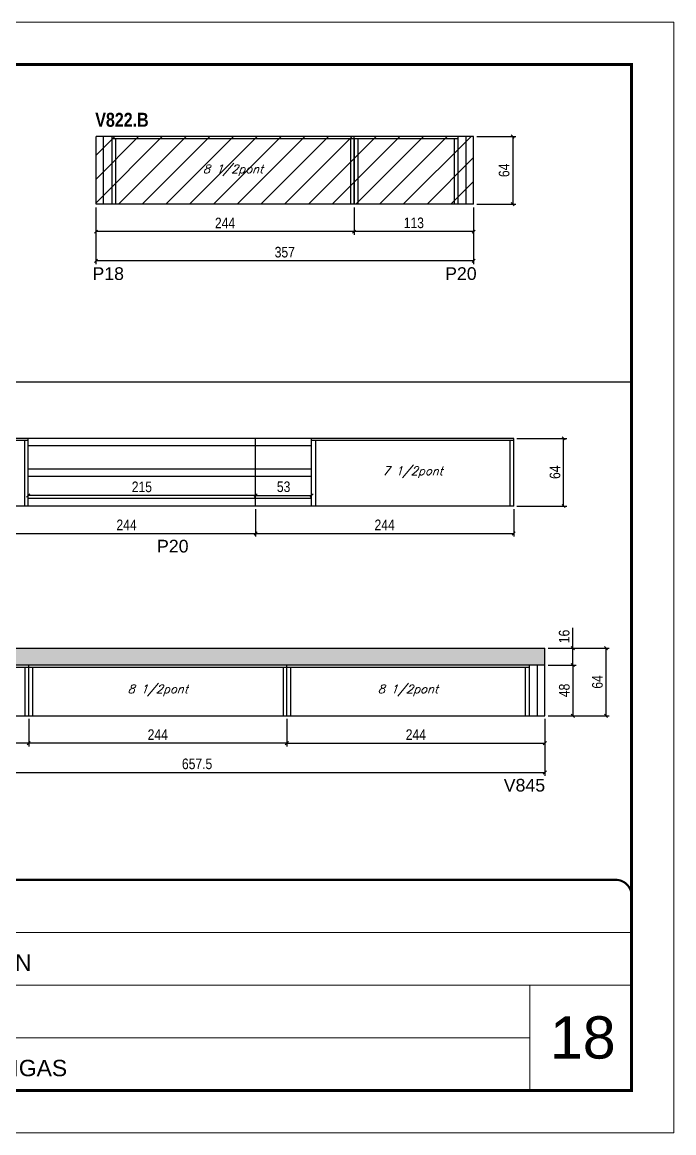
# Model space of a CAD drawing. Extents: x 3309 to 9590, y -2522 to 14608.
# Drawn here: x 5777 to 6393, y 8964 to 10014 of the extents above; entities that cross this region are included whole.
import ezdxf

# ---------------------------------------------------------------- set-up
doc = ezdxf.new("R2010")
doc.units = 0
doc.linetypes.add('CONTINUO', pattern=[0])
doc.linetypes.add('DASHED', pattern=[0.75, 0.5, -0.25])
for name, color, linetype in [('5', 5, 'Continuous'), ('COTA', 241, 'Continuous'), ('NOMENCLATURA', 7, 'Continuous'), ('Painéis', 200, 'Continuous'), ('SARR_2.2x7', 40, 'Continuous'), ('SARR_3.5x7', 81, 'Continuous'), ('texto', 7, 'Continuous')]:
    doc.layers.add(name, color=color, linetype=linetype)
for name, color, linetype, lineweight in [('CARIMBO', 255, 'Continuous', 9), ('Folhas', 255, 'Continuous', 9), ('Hachura', 251, 'Continuous', 9), ('SARRAFO DE PRESSAO', 251, 'DASHED', 9)]:
    doc.layers.add(name, color=color, linetype=linetype, lineweight=lineweight)
doc.styles.add('ARIAL', font='arial.ttf')
doc.styles.add('COTA TECNICA', font='techl___.ttf', dxfattribs={"height": 10})
doc.styles.add('Romans', font='romans.shx')
doc.styles.get("Standard").update_dxf_attribs({"font": 'arial.ttf'})
doc.styles.add('TECNICA', font='techb___.ttf', dxfattribs={"height": 10})
doc.dimstyles.new('PAINEL', dxfattribs={"dimtxt": 10, "dimasz": 3, "dimexe": 3, "dimexo": 3, "dimgap": 3, "dimtad": 1, "dimdec": 1, "dimzin": 12, "dimdsep": 46, "dimtxsty": 'COTA TECNICA', "dimblk1": 'OBLIQUE', "dimblk2": 'OBLIQUE', "dimsah": 1, "dimcen": 0.9, "dimclrd": 4, "dimclre": 4, "dimclrt": 240, "dimadec": 1, "dimazin": 3, "dimtfac": 1, "dimtdec": 1, "dimtmove": 0, "dimatfit": 3, "dimfxl": 1, "dimtolj": 1, "dimtzin": 12, "dimarcsym": 0})

# ---------------------------------------------------------------- blocks, each defined once
blk = doc.blocks.new('9999999999')
at = {"color": 30, "linetype": 'CONTINUO'}
for p, q in [((98564.6, 34379.6), (99584, 34379.6)), ((98564.6, 34329.8), (99488, 34329.8)), ((99584, 34329.8), (99488, 34329.8)), ((99488, 34329.8), (99488, 34230.2)), ((98564.6, 34280), (99488, 34280))]:
    blk.add_line(p, q, dxfattribs=at)
at = {"color": 30, "linetype": 'CONTINUO', "const_width": 2}
blk.add_lwpolyline([(99584, 34230.2), (99584, 34414.4, 0.414214), (99569, 34429.4), (98229, 34429.4, 0.414214), (98214, 34414.4), (98214, 34245.2, 0.414214), (98229, 34230.2), (99584, 34230.2)], format="xyb", dxfattribs=at)
at = {"layer": 'Folhas'}
blk.add_lwpolyline([(98139, 34190.2), (99624, 34190.2), (99624, 35240.2), (98139, 35240.2)], close=True, dxfattribs=at)
at = {"layer": 'Folhas', "color": 30, "const_width": 3}
blk.add_lwpolyline([(98214, 34230.2), (99584, 34230.2), (99584, 35200.2), (98214, 35200.2)], close=True, dxfattribs=at)
at = {"color": 7, "linetype": 'Continuous', "ltscale": 5, "style": 'ARIAL'}
for s, p in [('LEAF LOEFGREN', (98837.7, 34343.3)), ('LATERAIS DE VIGAS', (98837.7, 34243.7))]:
    blk.add_text(s, height=15.483, dxfattribs=at).set_placement(p)
blk = doc.blocks.new('_Oblique')
at = {"color": 0, "linetype": 'ByBlock', "lineweight": -2}
blk.add_line((-0.5, -0.5), (0.5, 0.5), dxfattribs=at)
blk = doc.blocks.new('*D1941')
at = {"layer": 'COTA', "color": 4, "linetype": 'ByBlock', "lineweight": -2, "transparency": 16777216}
for p, q in [((6090.6, 9838.5), (6090.6, 9812.6)), ((6203.6, 9838.5), (6203.6, 9812.6)), ((6203.6, 9815.6), (6090.6, 9815.6))]:
    blk.add_line(p, q, dxfattribs=at)
at = {"layer": 'Defpoints', "color": 0, "linetype": 'ByBlock', "transparency": 16777216}
for p in [(6090.6, 9841.5), (6203.6, 9841.5), (6090.6, 9815.6)]:
    blk.add_point(p, dxfattribs=at)
at = {"layer": 'COTA', "color": 4, "linetype": 'ByBlock', "lineweight": -2, "transparency": 16777216, "xscale": 3, "yscale": 3, "zscale": 3, "rotation": 180}
blk.add_blockref('_Oblique', (6090.6, 9815.6), dxfattribs=at)
at = {"layer": 'COTA', "color": 4, "linetype": 'ByBlock', "lineweight": -2, "transparency": 16777216, "xscale": 3, "yscale": 3, "zscale": 3}
blk.add_blockref('_Oblique', (6203.6, 9815.6), dxfattribs=at)
at = {"layer": 'COTA', "color": 240, "linetype": 'ByBlock', "transparency": 16777216, "insert": (6147.1, 9823.8), "char_height": 10, "attachment_point": 5, "style": 'COTA TECNICA'}
blk.add_mtext('\\A1;113', dxfattribs=at)
blk = doc.blocks.new('*D1942')
at = {"layer": 'COTA', "color": 4, "linetype": 'ByBlock', "lineweight": -2, "transparency": 16777216}
for p, q in [((5846.6, 9838.5), (5846.6, 9812.6)), ((6090.6, 9838.5), (6090.6, 9812.6)), ((6090.6, 9815.6), (5846.6, 9815.6))]:
    blk.add_line(p, q, dxfattribs=at)
at = {"layer": 'Defpoints', "color": 0, "linetype": 'ByBlock', "transparency": 16777216}
for p in [(5846.6, 9841.5), (6090.6, 9841.5), (5846.6, 9815.6)]:
    blk.add_point(p, dxfattribs=at)
at = {"layer": 'COTA', "color": 4, "linetype": 'ByBlock', "lineweight": -2, "transparency": 16777216, "xscale": 3, "yscale": 3, "zscale": 3, "rotation": 180}
blk.add_blockref('_Oblique', (5846.6, 9815.6), dxfattribs=at)
at = {"layer": 'COTA', "color": 4, "linetype": 'ByBlock', "lineweight": -2, "transparency": 16777216, "xscale": 3, "yscale": 3, "zscale": 3}
blk.add_blockref('_Oblique', (6090.6, 9815.6), dxfattribs=at)
at = {"layer": 'COTA', "color": 240, "linetype": 'ByBlock', "transparency": 16777216, "insert": (5968.6, 9823.7), "char_height": 10, "attachment_point": 5, "style": 'COTA TECNICA'}
blk.add_mtext('\\A1;244', dxfattribs=at)
blk = doc.blocks.new('*D1945')
at = {"layer": 'COTA', "color": 4, "linetype": 'ByBlock', "lineweight": -2, "transparency": 16777216}
for p, q in [((5846.6, 9838.5), (5846.6, 9784.9)), ((6203.6, 9838.5), (6203.6, 9784.9)), ((6203.6, 9787.9), (5846.6, 9787.9))]:
    blk.add_line(p, q, dxfattribs=at)
at = {"layer": 'Defpoints', "color": 0, "linetype": 'ByBlock', "transparency": 16777216}
for p in [(5846.6, 9841.5), (6203.6, 9841.5), (5846.6, 9787.9)]:
    blk.add_point(p, dxfattribs=at)
at = {"layer": 'COTA', "color": 4, "linetype": 'ByBlock', "lineweight": -2, "transparency": 16777216, "xscale": 3, "yscale": 3, "zscale": 3, "rotation": 180}
blk.add_blockref('_Oblique', (5846.6, 9787.9), dxfattribs=at)
at = {"layer": 'COTA', "color": 4, "linetype": 'ByBlock', "lineweight": -2, "transparency": 16777216, "xscale": 3, "yscale": 3, "zscale": 3}
blk.add_blockref('_Oblique', (6203.6, 9787.9), dxfattribs=at)
at = {"layer": 'COTA', "color": 240, "linetype": 'ByBlock', "transparency": 16777216, "insert": (6025.1, 9796.1), "char_height": 10, "attachment_point": 5, "style": 'COTA TECNICA'}
blk.add_mtext('\\A1;357', dxfattribs=at)
blk = doc.blocks.new('*D1946')
at = {"layer": 'COTA', "color": 4, "lineweight": -2, "transparency": 16777216}
for p, q in [((6206.6, 9905.5), (6243.6, 9905.5)), ((6240.6, 9905.5), (6240.6, 9841.5)), ((6206.6, 9841.5), (6243.6, 9841.5))]:
    blk.add_line(p, q, dxfattribs=at)
at = {"layer": 'Defpoints', "color": 0, "transparency": 16777216}
for p in [(6203.6, 9905.5, 0), (6203.6, 9841.5, 0), (6240.6, 9841.5)]:
    blk.add_point(p, dxfattribs=at)
at = {"layer": 'COTA', "color": 4, "lineweight": -2, "transparency": 16777216, "xscale": 3, "yscale": 3, "zscale": 3}
for p, rotation in [((6240.6, 9905.5), 90), ((6240.6, 9841.5), 270)]:
    blk.add_blockref('_Oblique', p, dxfattribs=dict(at, rotation=rotation))
at = {"layer": 'COTA', "color": 240, "transparency": 16777216, "insert": (6232.5, 9873.5), "char_height": 10, "attachment_point": 5, "rotation": 90, "style": 'COTA TECNICA'}
blk.add_mtext('\\A1;64', dxfattribs=at)
blk = doc.blocks.new('*D1951')
at = {"layer": 'COTA', "color": 4, "lineweight": -2, "transparency": 16777216}
for p, q in [((5753.5, 9553.1), (5753.5, 9527.2)), ((5997.5, 9553.1), (5997.5, 9527.2)), ((5753.5, 9530.2), (5997.5, 9530.2))]:
    blk.add_line(p, q, dxfattribs=at)
at = {"layer": 'Defpoints', "color": 0, "transparency": 16777216}
for p in [(5753.5, 9556.1), (5997.5, 9556.1), (5997.5, 9530.2)]:
    blk.add_point(p, dxfattribs=at)
at = {"layer": 'COTA', "color": 4, "lineweight": -2, "transparency": 16777216, "xscale": 3, "yscale": 3, "zscale": 3, "rotation": 180}
blk.add_blockref('_Oblique', (5753.5, 9530.2), dxfattribs=at)
at = {"layer": 'COTA', "color": 4, "lineweight": -2, "transparency": 16777216, "xscale": 3, "yscale": 3, "zscale": 3}
blk.add_blockref('_Oblique', (5997.5, 9530.2), dxfattribs=at)
at = {"layer": 'COTA', "color": 240, "transparency": 16777216, "insert": (5875.5, 9538.3), "char_height": 10, "attachment_point": 5, "style": 'COTA TECNICA'}
blk.add_mtext('\\A1;244', dxfattribs=at)
blk = doc.blocks.new('*D1952')
at = {"layer": 'COTA', "color": 4, "lineweight": -2, "transparency": 16777216}
for p, q in [((6244.5, 9620.1), (6291.7, 9620.1)), ((6288.7, 9556.1), (6288.7, 9620.1)), ((6244.5, 9556.1), (6291.7, 9556.1))]:
    blk.add_line(p, q, dxfattribs=at)
at = {"layer": 'Defpoints', "color": 0, "transparency": 16777216}
for p in [(6241.5, 9620.1), (6288.7, 9620.1), (6241.5, 9556.1)]:
    blk.add_point(p, dxfattribs=at)
at = {"layer": 'COTA', "color": 4, "lineweight": -2, "transparency": 16777216, "xscale": 3, "yscale": 3, "zscale": 3}
for p, rotation in [((6288.7, 9620.1), 90), ((6288.7, 9556.1), 270)]:
    blk.add_blockref('_Oblique', p, dxfattribs=dict(at, rotation=rotation))
at = {"layer": 'COTA', "color": 240, "transparency": 16777216, "insert": (6280.6, 9588.1), "char_height": 10, "attachment_point": 5, "rotation": 90, "style": 'COTA TECNICA'}
blk.add_mtext('\\A1;64', dxfattribs=at)
blk = doc.blocks.new('*D1954')
at = {"layer": 'COTA', "color": 4, "lineweight": -2, "transparency": 16777216}
for p, q in [((5997.5, 9553.1), (5997.5, 9527.2)), ((6241.5, 9553.1), (6241.5, 9527.2)), ((5997.5, 9530.2), (6241.5, 9530.2))]:
    blk.add_line(p, q, dxfattribs=at)
at = {"layer": 'Defpoints', "color": 0, "transparency": 16777216}
for p in [(5997.5, 9556.1), (6241.5, 9556.1), (6241.5, 9530.2)]:
    blk.add_point(p, dxfattribs=at)
at = {"layer": 'COTA', "color": 4, "lineweight": -2, "transparency": 16777216, "xscale": 3, "yscale": 3, "zscale": 3, "rotation": 180}
blk.add_blockref('_Oblique', (5997.5, 9530.2), dxfattribs=at)
at = {"layer": 'COTA', "color": 4, "lineweight": -2, "transparency": 16777216, "xscale": 3, "yscale": 3, "zscale": 3}
blk.add_blockref('_Oblique', (6241.5, 9530.2), dxfattribs=at)
at = {"layer": 'COTA', "color": 240, "transparency": 16777216, "insert": (6119.5, 9538.3), "char_height": 10, "attachment_point": 5, "style": 'COTA TECNICA'}
blk.add_mtext('\\A1;244', dxfattribs=at)
blk = doc.blocks.new('*D1955')
at = {"layer": 'COTA', "color": 4, "lineweight": -2, "transparency": 16777216}
for p, q in [((5782.5, 9566.1), (5782.5, 9569.1)), ((5997.5, 9566.1), (5782.5, 9566.1)), ((5997.5, 9566.1), (5997.5, 9569.1))]:
    blk.add_line(p, q, dxfattribs=at)
at = {"layer": 'Defpoints', "color": 0, "transparency": 16777216}
for p in [(5782.5, 9566.1), (5782.5, 9563.1), (5997.5, 9563.1)]:
    blk.add_point(p, dxfattribs=at)
at = {"layer": 'COTA', "color": 4, "lineweight": -2, "transparency": 16777216, "xscale": 3, "yscale": 3, "zscale": 3, "rotation": 180}
blk.add_blockref('_Oblique', (5782.5, 9566.1), dxfattribs=at)
at = {"layer": 'COTA', "color": 4, "lineweight": -2, "transparency": 16777216, "xscale": 3, "yscale": 3, "zscale": 3}
blk.add_blockref('_Oblique', (5997.5, 9566.1), dxfattribs=at)
at = {"layer": 'COTA', "color": 240, "transparency": 16777216, "insert": (5890, 9574.2), "char_height": 10, "attachment_point": 5, "style": 'COTA TECNICA'}
blk.add_mtext('\\A1;215', dxfattribs=at)
blk = doc.blocks.new('*D1956')
at = {"layer": 'COTA', "color": 4, "lineweight": -2, "transparency": 16777216}
for p, q in [((5997.5, 9566.1), (5997.5, 9569.1)), ((5997.5, 9566.1), (6050.5, 9566.1)), ((6050.5, 9566.1), (6050.5, 9569.1))]:
    blk.add_line(p, q, dxfattribs=at)
at = {"layer": 'Defpoints', "color": 0, "transparency": 16777216}
for p in [(6050.5, 9566.1), (5997.5, 9563.1), (6050.5, 9563.1)]:
    blk.add_point(p, dxfattribs=at)
at = {"layer": 'COTA', "color": 4, "lineweight": -2, "transparency": 16777216, "xscale": 3, "yscale": 3, "zscale": 3, "rotation": 180}
blk.add_blockref('_Oblique', (5997.5, 9566.1), dxfattribs=at)
at = {"layer": 'COTA', "color": 4, "lineweight": -2, "transparency": 16777216, "xscale": 3, "yscale": 3, "zscale": 3}
blk.add_blockref('_Oblique', (6050.5, 9566.1), dxfattribs=at)
at = {"layer": 'COTA', "color": 240, "transparency": 16777216, "insert": (6024, 9574.3), "char_height": 10, "attachment_point": 5, "style": 'COTA TECNICA'}
blk.add_mtext('\\A1;53', dxfattribs=at)
blk = doc.blocks.new('*D1963')
at = {"layer": 'COTA', "color": 4, "linetype": 'ByBlock', "lineweight": -2, "transparency": 16777216}
for p, q in [((6027, 9354.8), (6027, 9328.9)), ((6271, 9354.8), (6271, 9328.9)), ((6027, 9331.9), (6271, 9331.9))]:
    blk.add_line(p, q, dxfattribs=at)
at = {"layer": 'Defpoints', "color": 0, "linetype": 'ByBlock', "transparency": 16777216}
for p in [(6027, 9357.8), (6271, 9357.8), (6271, 9331.9)]:
    blk.add_point(p, dxfattribs=at)
at = {"layer": 'COTA', "color": 4, "linetype": 'ByBlock', "lineweight": -2, "transparency": 16777216, "xscale": 3, "yscale": 3, "zscale": 3, "rotation": 180}
blk.add_blockref('_Oblique', (6027, 9331.9), dxfattribs=at)
at = {"layer": 'COTA', "color": 4, "linetype": 'ByBlock', "lineweight": -2, "transparency": 16777216, "xscale": 3, "yscale": 3, "zscale": 3}
blk.add_blockref('_Oblique', (6271, 9331.9), dxfattribs=at)
at = {"layer": 'COTA', "color": 240, "linetype": 'ByBlock', "transparency": 16777216, "insert": (6149, 9340), "char_height": 10, "attachment_point": 5, "style": 'COTA TECNICA'}
blk.add_mtext('\\A1;244', dxfattribs=at)
blk = doc.blocks.new('*D1968')
at = {"layer": 'COTA', "color": 4, "linetype": 'ByBlock', "lineweight": -2, "transparency": 16777216}
for p, q in [((5613.5, 9354.8), (5613.5, 9301.2)), ((6271, 9354.8), (6271, 9301.2)), ((5613.5, 9304.2), (6271, 9304.2))]:
    blk.add_line(p, q, dxfattribs=at)
at = {"layer": 'Defpoints', "color": 0, "linetype": 'ByBlock', "transparency": 16777216}
for p in [(5613.5, 9357.8), (6271, 9357.8), (6271, 9304.2)]:
    blk.add_point(p, dxfattribs=at)
at = {"layer": 'COTA', "color": 4, "linetype": 'ByBlock', "lineweight": -2, "transparency": 16777216, "xscale": 3, "yscale": 3, "zscale": 3, "rotation": 180}
blk.add_blockref('_Oblique', (5613.5, 9304.2), dxfattribs=at)
at = {"layer": 'COTA', "color": 4, "linetype": 'ByBlock', "lineweight": -2, "transparency": 16777216, "xscale": 3, "yscale": 3, "zscale": 3}
blk.add_blockref('_Oblique', (6271, 9304.2), dxfattribs=at)
at = {"layer": 'COTA', "color": 240, "linetype": 'ByBlock', "transparency": 16777216, "insert": (5942.2, 9312.3), "char_height": 10, "attachment_point": 5, "style": 'COTA TECNICA'}
blk.add_mtext('\\A1;657.5', dxfattribs=at)
blk = doc.blocks.new('*D1964')
at = {"layer": 'COTA', "color": 4, "lineweight": -2, "transparency": 16777216}
for p, q in [((5783, 9354.8), (5783, 9328.9)), ((6027, 9354.8), (6027, 9328.9)), ((6027, 9331.9), (5783, 9331.9))]:
    blk.add_line(p, q, dxfattribs=at)
at = {"layer": 'Defpoints', "color": 0, "transparency": 16777216}
for p in [(5783, 9357.8, 0), (6027, 9357.8, 0), (5783, 9331.9)]:
    blk.add_point(p, dxfattribs=at)
at = {"layer": 'COTA', "color": 4, "lineweight": -2, "transparency": 16777216, "xscale": 3, "yscale": 3, "zscale": 3, "rotation": 180}
blk.add_blockref('_Oblique', (5783, 9331.9), dxfattribs=at)
at = {"layer": 'COTA', "color": 4, "lineweight": -2, "transparency": 16777216, "xscale": 3, "yscale": 3, "zscale": 3}
blk.add_blockref('_Oblique', (6027, 9331.9), dxfattribs=at)
at = {"layer": 'COTA', "color": 240, "transparency": 16777216, "insert": (5905, 9340), "char_height": 10, "attachment_point": 5, "style": 'COTA TECNICA'}
blk.add_mtext('\\A1;244', dxfattribs=at)
blk = doc.blocks.new('*D1969')
at = {"layer": 'COTA', "color": 4, "lineweight": -2, "transparency": 16777216}
for p, q in [((5613.5, 9354.8), (5613.5, 9328.9)), ((5783, 9354.8), (5783, 9328.9)), ((5783, 9331.9), (5613.5, 9331.9))]:
    blk.add_line(p, q, dxfattribs=at)
at = {"layer": 'Defpoints', "color": 0, "transparency": 16777216}
for p in [(5613.5, 9357.8, 0), (5783, 9357.8, 0), (5613.5, 9331.9)]:
    blk.add_point(p, dxfattribs=at)
at = {"layer": 'COTA', "color": 4, "lineweight": -2, "transparency": 16777216, "xscale": 3, "yscale": 3, "zscale": 3, "rotation": 180}
blk.add_blockref('_Oblique', (5613.5, 9331.9), dxfattribs=at)
at = {"layer": 'COTA', "color": 4, "lineweight": -2, "transparency": 16777216, "xscale": 3, "yscale": 3, "zscale": 3}
blk.add_blockref('_Oblique', (5783, 9331.9), dxfattribs=at)
at = {"layer": 'COTA', "color": 240, "transparency": 16777216, "insert": (5698.2, 9340.1), "char_height": 10, "attachment_point": 5, "style": 'COTA TECNICA'}
blk.add_mtext('\\A1;169.5', dxfattribs=at)
blk = doc.blocks.new('*D1965')
at = {"layer": 'COTA', "color": 4, "lineweight": -2, "transparency": 16777216}
for p, q in [((6274, 9405.8), (6300.5, 9405.8)), ((6297.5, 9405.8), (6297.5, 9357.8)), ((6274, 9357.8), (6300.5, 9357.8))]:
    blk.add_line(p, q, dxfattribs=at)
at = {"layer": 'Defpoints', "color": 0, "transparency": 16777216}
for p in [(6271, 9405.8, 0), (6271, 9357.8, 0), (6297.5, 9357.8)]:
    blk.add_point(p, dxfattribs=at)
at = {"layer": 'COTA', "color": 4, "lineweight": -2, "transparency": 16777216, "xscale": 3, "yscale": 3, "zscale": 3}
for p, rotation in [((6297.5, 9405.8), 90), ((6297.5, 9357.8), 270)]:
    blk.add_blockref('_Oblique', p, dxfattribs=dict(at, rotation=rotation))
at = {"layer": 'COTA', "color": 240, "transparency": 16777216, "insert": (6289.4, 9381.8), "char_height": 10, "attachment_point": 5, "rotation": 90, "style": 'COTA TECNICA'}
blk.add_mtext('\\A1;48', dxfattribs=at)
blk = doc.blocks.new('*D1966')
at = {"layer": 'COTA', "color": 4, "lineweight": -2, "transparency": 16777216}
for p, q in [((6297.5, 9421.8), (6297.5, 9440.9)), ((6274, 9421.8), (6300.5, 9421.8)), ((6297.5, 9405.8), (6297.5, 9421.8)), ((6274, 9405.8), (6300.5, 9405.8))]:
    blk.add_line(p, q, dxfattribs=at)
at = {"layer": 'Defpoints', "color": 0, "transparency": 16777216}
for p in [(6271, 9421.8, 0), (6297.5, 9421.8), (6271, 9405.8, 0)]:
    blk.add_point(p, dxfattribs=at)
at = {"layer": 'COTA', "color": 4, "lineweight": -2, "transparency": 16777216, "xscale": 3, "yscale": 3, "zscale": 3}
for p, rotation in [((6297.5, 9421.8), 90), ((6297.5, 9405.8), 270)]:
    blk.add_blockref('_Oblique', p, dxfattribs=dict(at, rotation=rotation))
at = {"layer": 'COTA', "color": 240, "transparency": 16777216, "insert": (6289.3, 9432.8), "char_height": 10, "attachment_point": 5, "rotation": 90, "style": 'COTA TECNICA'}
blk.add_mtext('\\A1;16', dxfattribs=at)
blk = doc.blocks.new('*D1967')
at = {"layer": 'COTA', "color": 4, "lineweight": -2, "transparency": 16777216}
for p, q in [((6274, 9421.8), (6331.8, 9421.8)), ((6328.8, 9357.8), (6328.8, 9421.8)), ((6274, 9357.8), (6331.8, 9357.8))]:
    blk.add_line(p, q, dxfattribs=at)
at = {"layer": 'Defpoints', "color": 0, "transparency": 16777216}
for p in [(6271, 9421.8, 0), (6328.8, 9421.8), (6271, 9357.8, 0)]:
    blk.add_point(p, dxfattribs=at)
at = {"layer": 'COTA', "color": 4, "lineweight": -2, "transparency": 16777216, "xscale": 3, "yscale": 3, "zscale": 3}
for p, rotation in [((6328.8, 9421.8), 90), ((6328.8, 9357.8), 270)]:
    blk.add_blockref('_Oblique', p, dxfattribs=dict(at, rotation=rotation))
at = {"layer": 'COTA', "color": 240, "transparency": 16777216, "insert": (6320.7, 9389.8), "char_height": 10, "attachment_point": 5, "rotation": 90, "style": 'COTA TECNICA'}
blk.add_mtext('\\A1;64', dxfattribs=at)

msp = doc.modelspace()

# ---------------------------------------------------------------- hatches: boundary and pattern name
at = {"layer": 'COTA'}
h = msp.add_hatch(dxfattribs=at)
h.set_pattern_fill('AR-CONC', color=256, scale=0.03)
h.set_pattern_definition([(50, (-1579.5, -325.191), (5.46554, -0.4781726), [0.5715, -6.2865]), (355, (-1579.5, -325.191), (-1.0573026, 5.7317054), [0.4572, -5.0292175]), (100.451445, (-1579.0445, -325.2306), (4.4082374, 5.2535326), [0.4857003, -5.3427073]), (46.1842, (-1579.5, -323.667), (8.1323712, -1.26127), [0.85725, -9.42975]), (96.63556, (-1578.822, -323.772), (7.122124, 7.4227837), [0.7285507, -8.014068]), (351.18415, (-1579.5, -323.667), (7.122124, 7.422784), [0.685799, -7.543792]), (21, (-1578.738, -324.048), (4.5484317, -3.067956), [0.5715, -6.2865]), (326, (-1578.738, -324.048), (1.8540609, 5.525639), [0.4572, -5.0292]), (71.451445, (-1578.359, -324.3034), (6.4024926, 2.457683), [0.4857003, -5.3426981]), (37.5, (-1579.5, -325.1908), (0.0926581, 2.53665117), [0, -4.96824, 0, -5.1054, 0, -5.04825]), (7.5, (-1579.5, -325.1908), (2.0045899, 3.00541724), [0, -2.91084, 0, -4.85394, 0, -1.92405]), (327.5, (-1581.1993, -325.1908), (4.06771786, -0.17186232), [0, -1.905, 0, -5.9436, 0, -7.8867]), (317.5, (-1581.9613, -325.1908), (4.4438754, 0.7627947), [0, -2.4765, 0, -3.94716, 0, -5.6007])])
h.paths.add_polyline_path([(5613.49, 9405.84), (6270.99, 9405.84), (6270.99, 9421.84), (5265.49, 9421.84), (5265.49, 9405.84), (5583.49, 9405.84), (5583.49, 9357.84), (5613.49, 9357.84)])
at = {"layer": 'Hachura', "linetype": 'ByBlock'}
h = msp.add_hatch(dxfattribs=at)
h.set_pattern_fill('ANSI31', color=256, scale=5)
h.paths.add_polyline_path([(6090.64, 9905.52), (5846.64, 9905.52), (5846.64, 9841.52), (6090.64, 9841.52)])
h.paths.add_polyline_path([(6203.64, 9841.52), (6203.64, 9905.52), (6090.64, 9905.52), (6090.64, 9841.52)])

# ---------------------------------------------------------------- linework, layer by layer
at = {"layer": 'COTA'}
for p, q in [((4982.87, 9673.44), (6352.87, 9673.44)), ((5265.49, 9421.84, 0), (6270.99, 9421.84, 0)), ((6270.99, 9405.84, 0), (6270.99, 9421.84, 0))]:
    msp.add_line(p, q, dxfattribs=at)
at = {"layer": 'Painéis', "linetype": 'ByBlock'}
for p, q in [((6203.64, 9905.52, 0), (5846.64, 9905.52, 0)), ((5846.64, 9841.52, 0), (5846.64, 9905.52, 0)), ((6090.64, 9841.52, 0), (6090.64, 9905.52, 0)), ((6203.64, 9841.52, 0), (6203.64, 9905.52, 0)), ((6203.64, 9841.52, 0), (5846.64, 9841.52, 0)), ((6241.49, 9620.13), (5265.49, 9620.13)), ((5997.49, 9556.13), (5997.49, 9620.13)), ((6241.49, 9556.13), (6241.49, 9620.13)), ((6241.49, 9556.13), (5265.49, 9556.13)), ((5613.49, 9405.84, 0), (6270.99, 9405.84, 0)), ((5782.99, 9357.84, 0), (5782.99, 9405.84, 0)), ((6026.99, 9357.84, 0), (6026.99, 9405.84, 0)), ((6270.99, 9357.84, 0), (6270.99, 9405.84, 0)), ((5613.49, 9357.84, 0), (6270.99, 9357.84, 0))]:
    msp.add_line(p, q, dxfattribs=at)
at = {"layer": 'SARR_2.2x7', "linetype": 'Continuous'}
for p, q in [((5853.64, 9841.52, 0), (5853.64, 9905.52, 0)), ((6090.64, 9903.32, 0), (5861.64, 9903.32, 0)), ((6188.64, 9903.32, 0), (6090.64, 9903.32, 0)), ((6196.64, 9841.52, 0), (6196.64, 9905.52, 0)), ((5782.49, 9617.93), (5753.49, 9617.93)), ((5997.49, 9613.13), (5782.49, 9613.13)), ((6050.49, 9613.13), (5997.49, 9613.13)), ((6241.49, 9617.93), (6050.49, 9617.93)), ((5997.49, 9591.1), (5782.49, 9591.1)), ((6050.49, 9591.1), (5997.49, 9591.1)), ((5997.49, 9584.1), (5782.49, 9584.1)), ((6050.49, 9584.1), (5997.49, 9584.1)), ((5997.49, 9563.13), (5782.49, 9563.13)), ((6050.49, 9563.13), (5997.49, 9563.13)), ((5628.49, 9403.64, 0), (5782.99, 9403.64, 0)), ((5782.99, 9403.64, 0), (6026.99, 9403.64, 0)), ((6026.99, 9403.64, 0), (6255.99, 9403.64, 0)), ((6263.99, 9357.84, 0), (6263.99, 9405.84, 0))]:
    msp.add_line(p, q, dxfattribs=at)
at = {"layer": 'SARR_3.5x7'}
for p, q in [((5861.64, 9905.52, 0), (5861.64, 9841.52, 0)), ((5865.14, 9903.32, 0), (5865.14, 9841.52, 0)), ((6087.14, 9903.32, 0), (6087.14, 9841.52, 0)), ((6090.64, 9903.32, 0), (6090.64, 9841.52, 0)), ((6094.14, 9903.32, 0), (6094.14, 9841.52, 0)), ((6185.14, 9903.32, 0), (6185.14, 9841.52, 0)), ((6188.64, 9905.52, 0), (6188.64, 9841.52, 0)), ((5782.49, 9556.13), (5782.49, 9620.13)), ((6050.49, 9556.13), (6050.49, 9620.13)), ((5778.99, 9617.93), (5778.99, 9556.13)), ((6053.99, 9617.93), (6053.99, 9556.13)), ((6237.99, 9617.93), (6237.99, 9556.13)), ((5779.49, 9403.64, 0), (5779.49, 9357.84, 0)), ((5786.49, 9403.64, 0), (5786.49, 9357.84, 0)), ((6023.49, 9403.64, 0), (6023.49, 9357.84, 0)), ((6030.49, 9403.64, 0), (6030.49, 9357.84, 0)), ((6252.49, 9403.64, 0), (6252.49, 9357.84, 0)), ((6255.99, 9405.84, 0), (6255.99, 9357.84, 0))]:
    msp.add_line(p, q, dxfattribs=at)

# ---------------------------------------------------------------- block references
at = {"layer": 'SARRAFO DE PRESSAO', "color": 6, "linetype": 'ByBlock'}
msp.add_blockref('9999999999', (-93231.11, -25226.65), dxfattribs=at)

# ---------------------------------------------------------------- texts
at = {"layer": '5', "linetype": 'Continuous'}
for s, rotation, p in [('P18', 359.99996, (5843.23, 9769.88, 0)), ('P20', 0.00004, (6176.66, 9769.88, 0)), ('P20', 0.00004, (5904.29, 9512.2)), ('V845', 359.99996, (6232.09, 9286.2, 0))]:
    msp.add_text(s, height=12, rotation=rotation, dxfattribs=at).set_placement(p)
at = {"layer": 'CARIMBO', "style": 'ARIAL'}
msp.add_text('18', height=40, dxfattribs=at).set_placement((6275.73, 9033.7))
at = {"layer": 'NOMENCLATURA', "style": 'TECNICA'}
msp.add_text('V822.B', height=13.2, dxfattribs=at).set_placement((5845.92, 9914.7, 0))
at = {"layer": 'texto', "color": 2, "char_height": 8, "attachment_point": 5, "style": 'Romans'}
for s, insert in [('{\\Q19;\\C256;8 1/2pont}', (5976.14, 9873.52, 0)), ('{\\Q19;\\C256;7 1/2pont}', (6145.99, 9588.13)), ('{\\Q19;\\C256;8 1/2pont}', (5904.99, 9381.84, 0)), ('{\\Q19;\\C256;8 1/2pont}', (6141.49, 9381.84, 0))]:
    msp.add_mtext(s, dxfattribs=dict(at, insert=insert))

# ---------------------------------------------------------------- dimensions: what is measured, and where the dimension line sits
at = {"layer": 'COTA'}
for base, p1, p2, angle, picture, middle in [((6240.63, 9841.52, 0), (6203.64, 9905.52, 0), (6203.64, 9841.52, 0), 90, '*D1946', (6232.53, 9873.52, 0)), ((6288.67, 9620.13), (6241.49, 9556.13), (6241.49, 9620.13), 90, '*D1952', (6280.57, 9588.13)), ((6297.45, 9421.84, 0), (6270.99, 9405.84, 0), (6270.99, 9421.84, 0), 90, '*D1966', (6289.35, 9432.84, 0)), ((6328.8, 9421.84, 0), (6270.99, 9357.84, 0), (6270.99, 9421.84, 0), 90, '*D1967', (6320.7, 9389.84, 0)), ((6297.45, 9357.84, 0), (6270.99, 9405.84, 0), (6270.99, 9357.84, 0), 90, '*D1965', (6289.36, 9381.84, 0)), ((5613.49, 9331.92, 0), (5782.99, 9357.84, 0), (5613.49, 9357.84, 0), 180, '*D1969', (5698.24, 9340.06, 0)), ((5782.99, 9331.92, 0), (6026.99, 9357.84, 0), (5782.99, 9357.84, 0), 180, '*D1964', (5904.99, 9339.99, 0))]:
    dim = msp.add_linear_dim(base=base, p1=p1, p2=p2, angle=angle, dimstyle='PAINEL', dxfattribs=at)
    dim.commit()
    dim.dimension.update_dxf_attribs({"geometry": picture, "text_midpoint": middle})
at = {"layer": 'COTA', "linetype": 'ByBlock'}
dim = msp.add_linear_dim(base=(5846.64, 9815.6, 0), p1=(6090.64, 9841.52, 0), p2=(5846.64, 9841.52, 0), angle=180, dimstyle='PAINEL', override={"dimtmove": 1}, dxfattribs=at)
dim.commit()
dim.dimension.update_dxf_attribs({"geometry": '*D1942', "text_midpoint": (5968.64, 9823.67, 0)})
for base, p2, picture, middle in [((5846.64, 9787.89, 0), (5846.64, 9841.52, 0), '*D1945', (6025.14, 9796.11, 0)), ((6090.64, 9815.6, 0), (6090.64, 9841.52, 0), '*D1941', (6147.14, 9823.82, 0))]:
    dim = msp.add_linear_dim(base=base, p1=(6203.64, 9841.52, 0), p2=p2, angle=180, dimstyle='PAINEL', dxfattribs=at)
    dim.commit()
    dim.dimension.update_dxf_attribs({"geometry": picture, "text_midpoint": middle})
at = {"layer": 'COTA'}
for base, p1, p2, picture, middle in [((5782.49, 9566.08), (5997.49, 9563.13), (5782.49, 9563.13), '*D1955', (5889.99, 9574.19)), ((6050.49, 9566.08), (5997.49, 9563.13), (6050.49, 9563.13), '*D1956', (6023.99, 9574.3)), ((5997.49, 9530.21), (5753.49, 9556.13), (5997.49, 9556.13), '*D1951', (5875.49, 9538.28)), ((6241.49, 9530.21), (5997.49, 9556.13), (6241.49, 9556.13), '*D1954', (6119.49, 9538.28))]:
    dim = msp.add_linear_dim(base=base, p1=p1, p2=p2, dimstyle='PAINEL', dxfattribs=at)
    dim.commit()
    dim.dimension.update_dxf_attribs({"geometry": picture, "text_midpoint": middle})
at = {"layer": 'COTA', "linetype": 'ByBlock'}
dim = msp.add_linear_dim(base=(6270.99, 9304.21, 0), p1=(5613.49, 9357.84, 0), p2=(6270.99, 9357.84, 0), dimstyle='PAINEL', dxfattribs=at)
dim.commit()
dim.dimension.update_dxf_attribs({"geometry": '*D1968', "text_midpoint": (5942.24, 9312.32, 0)})
dim = msp.add_linear_dim(base=(6270.99, 9331.92, 0), p1=(6026.99, 9357.84, 0), p2=(6270.99, 9357.84, 0), dimstyle='PAINEL', override={"dimtmove": 1}, dxfattribs=at)
dim.commit()
dim.dimension.update_dxf_attribs({"geometry": '*D1963', "text_midpoint": (6148.99, 9339.99, 0)})

doc.saveas('drawing.dxf')
